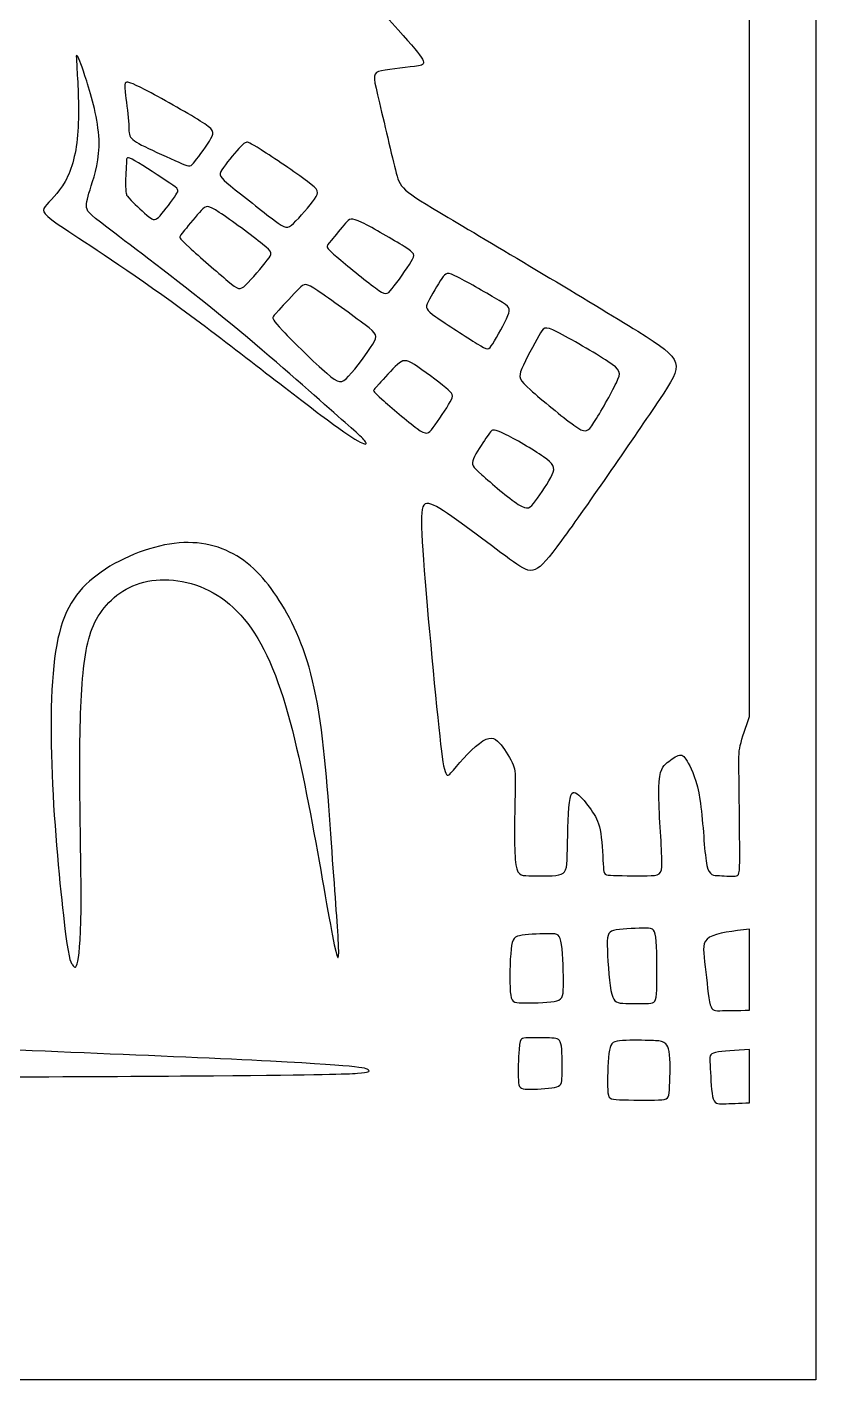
# Model space of a CAD drawing. Header units: centimetres. Extents: x -1 to 124, y -94 to 8.
# Drawn here: x 68.313 to 71.115, y -2.304 to 2.502 of the extents above; entities that cross this region are included whole.
import ezdxf

# ---------------------------------------------------------------- set-up
doc = ezdxf.new("R2010")
doc.units = ezdxf.units.CM
doc.header["$MEASUREMENT"] = 0
doc.layers.add('layer 1', color=7, linetype='Continuous')

msp = doc.modelspace()

# ---------------------------------------------------------------- linework, layer by layer
at = {"layer": 'layer 1', "color": 250}
for points, knots in [([(64.56871, -2.30398), (64.56871, -2.30398), (71.11525, -2.30398), (71.11525, -2.30398), (71.11525, -2.30398), (71.11525, -2.30398), (71.11525, 3.38243), (71.11525, 3.38243), (71.11525, 3.38243), (71.11525, 5.03593), (69.88913, 6.40283), (68.29656, 6.62412), (68.29656, 6.62412), (68.40661, 6.73791), (68.47434, 6.89286), (68.47434, 7.06366), (68.47434, 7.06366), (68.47434, 7.41291), (68.19123, 7.69602), (67.84198, 7.69602), (67.84198, 7.69602), (67.49273, 7.69602), (67.20962, 7.41291), (67.20962, 7.06366), (67.20962, 7.06366), (67.20962, 6.89286), (67.27736, 6.73791), (67.3874, 6.62412), (67.3874, 6.62412), (65.79483, 6.40282), (64.56871, 5.03592), (64.56871, 3.38243), (64.56871, 3.38243), (64.56871, 3.38243), (64.56871, -2.30398), (64.56871, -2.30398)], [0, 0, 0, 0, 0.1, 0.1, 0.1, 0.1, 0.2, 0.2, 0.2, 0.2, 0.3, 0.3, 0.3, 0.3, 0.4, 0.4, 0.4, 0.4, 0.5, 0.5, 0.5, 0.5, 0.6, 0.6, 0.6, 0.6, 0.7, 0.7, 0.7, 0.7, 0.8, 0.8, 0.8, 0.8, 1, 1, 1, 1]), ([(69.22003, 2.94805), (69.11587, 3.06402), (69.111, 3.07235), (69.11587, 3.08833), (69.11587, 3.08833), (69.12073, 3.10431), (69.13531, 3.12791), (69.20823, 3.23869), (69.20823, 3.23869), (69.28114, 3.34946), (69.4124, 3.54739), (69.57213, 3.78108), (69.57213, 3.78108), (69.73186, 4.01477), (69.92007, 4.28423), (70.01556, 4.42209), (70.01556, 4.42209), (70.11105, 4.55995), (70.11383, 4.56619), (69.98431, 4.63772), (69.98431, 4.63772), (69.85479, 4.70925), (69.59297, 4.84607), (69.45268, 4.91864), (69.45268, 4.91864), (69.3124, 4.99122), (69.29365, 4.99955), (69.27593, 4.97316), (69.27593, 4.97316), (69.25823, 4.94677), (69.24156, 4.88565), (69.21413, 4.81794), (69.21413, 4.81794), (69.1867, 4.75023), (69.1485, 4.67592), (69.11933, 4.62245), (69.11933, 4.62245), (69.09016, 4.56897), (69.07002, 4.53633), (69.02245, 4.43493), (69.02245, 4.43493), (68.97488, 4.33354), (68.89988, 4.1634), (68.83147, 4.01651), (68.83147, 4.01651), (68.76307, 3.86963), (68.70125, 3.74601), (68.66791, 3.68246), (68.66791, 3.68246), (68.63458, 3.61892), (68.62972, 3.61545), (68.57174, 3.71024), (68.57174, 3.71024), (68.51374, 3.80504), (68.40263, 3.99811), (68.34533, 4.09707), (68.34533, 4.09707), (68.28804, 4.19603), (68.28457, 4.20089), (68.25436, 4.14186), (68.25436, 4.14186), (68.22415, 4.08283), (68.1672, 3.9599), (68.09775, 3.84705), (68.09775, 3.84705), (68.02831, 3.7342), (67.94635, 3.63142), (67.89392, 3.56926), (67.89392, 3.56926), (67.84149, 3.50711), (67.81857, 3.48558), (67.80606, 3.47447), (67.80606, 3.47447), (67.79357, 3.46336), (67.79148, 3.46266), (67.73071, 3.5137), (67.73071, 3.5137), (67.66995, 3.56475), (67.55049, 3.66753), (67.31923, 3.85088), (67.31923, 3.85088), (67.08797, 4.03422), (66.7449, 4.29812), (66.57058, 4.43076), (66.57058, 4.43076), (66.39627, 4.56341), (66.39071, 4.56481), (66.38446, 4.56098), (66.38446, 4.56098), (66.37822, 4.55716), (66.37127, 4.54813), (66.34001, 4.50334), (66.34001, 4.50334), (66.30877, 4.45855), (66.2532, 4.37799), (66.21119, 4.31063), (66.21119, 4.31063), (66.16917, 4.24326), (66.1407, 4.18909), (66.11223, 4.15784), (66.11223, 4.15784), (66.08375, 4.12658), (66.05528, 4.11825), (66.02714, 4.11581), (66.02714, 4.11581), (65.99903, 4.11339), (65.97125, 4.11686), (65.96534, 4.15332), (65.96534, 4.15332), (65.95944, 4.18978), (65.97542, 4.25923), (65.98791, 4.32798), (65.98791, 4.32798), (66.00042, 4.39674), (66.00944, 4.4648), (66.01291, 4.5273), (66.01291, 4.5273), (66.01638, 4.58981), (66.01431, 4.64675), (66.02333, 4.69988), (66.02333, 4.69988), (66.03236, 4.75301), (66.0525, 4.80232), (66.04208, 4.80058), (66.04208, 4.80058), (66.03166, 4.79884), (65.9907, 4.74607), (65.96673, 4.6978), (65.96673, 4.6978), (65.94277, 4.64953), (65.93583, 4.60578), (65.93027, 4.54223), (65.93027, 4.54223), (65.92471, 4.47869), (65.92055, 4.39535), (65.91256, 4.32798), (65.91256, 4.32798), (65.90457, 4.26062), (65.89277, 4.20923), (65.8702, 4.16929), (65.8702, 4.16929), (65.84763, 4.12936), (65.81429, 4.10089), (65.77471, 4.05401), (65.77471, 4.05401), (65.73513, 4.00714), (65.68929, 3.94185), (65.65803, 3.86511), (65.65803, 3.86511), (65.62678, 3.78837), (65.61012, 3.70017), (65.60004, 3.65364), (65.60004, 3.65364), (65.58998, 3.60711), (65.5865, 3.60225), (65.56428, 3.65781), (65.56428, 3.65781), (65.54206, 3.71336), (65.50108, 3.82935), (65.48371, 3.92345), (65.48371, 3.92345), (65.46636, 4.01755), (65.47261, 4.08978), (65.50456, 4.17833), (65.50456, 4.17833), (65.5365, 4.26688), (65.59414, 4.37173), (65.63546, 4.48354), (65.63546, 4.48354), (65.67679, 4.59536), (65.70179, 4.71412), (65.7056, 4.80406), (65.7056, 4.80406), (65.70942, 4.89399), (65.69207, 4.9551), (65.67887, 4.99295), (65.67887, 4.99295), (65.66567, 5.03081), (65.65665, 5.04539), (65.65213, 5.02872), (65.65213, 5.02872), (65.64762, 5.01205), (65.64762, 4.96413), (65.64658, 4.92003), (65.64658, 4.92003), (65.64553, 4.87593), (65.64345, 4.83565), (65.62244, 4.77679), (65.62244, 4.77679), (65.60143, 4.71794), (65.5615, 4.6405), (65.53807, 4.59693), (65.53807, 4.59693), (65.51463, 4.55334), (65.50768, 4.54362), (65.49101, 4.57209), (65.49101, 4.57209), (65.47434, 4.60057), (65.44796, 4.66724), (65.4299, 4.74225), (65.4299, 4.74225), (65.41185, 4.81725), (65.40212, 4.90059), (65.40129, 4.98004), (65.40129, 4.98004), (65.40047, 5.0595), (65.40854, 5.13507), (65.41661, 5.21064), (65.41661, 5.21064), (65.97094, 5.9449), (66.85102, 6.41946), (67.84199, 6.41946), (67.84199, 6.41946), (69.51936, 6.41946), (70.87902, 5.0598), (70.87902, 3.38243), (70.87902, 3.38243), (70.87902, 3.38243), (70.87902, 0.05344), (70.87902, 0.05344), (70.87902, 0.05344), (70.86587, 0.01524), (70.85272, -0.02296), (70.84649, -0.05004), (70.84649, -0.05004), (70.84026, -0.07713), (70.84096, -0.0931), (70.84199, -0.16671), (70.84199, -0.16671), (70.84304, -0.24033), (70.84442, -0.37159), (70.84442, -0.43965), (70.84442, -0.43965), (70.84442, -0.50771), (70.84304, -0.51257), (70.8281, -0.51396), (70.8281, -0.51396), (70.81317, -0.51534), (70.7847, -0.51327), (70.76456, -0.51187), (70.76456, -0.51187), (70.74442, -0.51048), (70.73262, -0.50979), (70.72497, -0.45979), (70.72497, -0.45979), (70.71734, -0.40979), (70.71387, -0.31047), (70.7031, -0.24206), (70.7031, -0.24206), (70.69233, -0.17366), (70.67428, -0.13616), (70.66177, -0.11324), (70.66177, -0.11324), (70.64928, -0.09032), (70.64233, -0.08199), (70.63053, -0.08407), (70.63053, -0.08407), (70.61872, -0.08616), (70.60205, -0.09865), (70.58712, -0.11081), (70.58712, -0.11081), (70.57219, -0.12296), (70.55899, -0.13477), (70.55726, -0.1997), (70.55726, -0.1997), (70.55552, -0.26464), (70.56524, -0.38269), (70.56767, -0.44416), (70.56767, -0.44416), (70.5701, -0.50562), (70.56524, -0.51048), (70.53017, -0.51222), (70.53017, -0.51222), (70.4951, -0.51396), (70.42982, -0.51257), (70.39648, -0.51153), (70.39648, -0.51153), (70.36315, -0.51048), (70.36176, -0.50979), (70.36002, -0.48201), (70.36002, -0.48201), (70.35828, -0.45424), (70.3562, -0.39937), (70.35065, -0.3629), (70.35065, -0.3629), (70.34509, -0.32645), (70.33607, -0.30839), (70.32183, -0.28686), (70.32183, -0.28686), (70.30759, -0.26533), (70.28815, -0.24033), (70.27252, -0.2261), (70.27252, -0.2261), (70.25689, -0.21186), (70.24509, -0.20838), (70.23918, -0.25214), (70.23918, -0.25214), (70.23328, -0.29589), (70.23328, -0.38686), (70.23189, -0.43895), (70.23189, -0.43895), (70.2305, -0.49104), (70.22773, -0.50423), (70.20168, -0.50979), (70.20168, -0.50979), (70.17564, -0.51534), (70.12633, -0.51327), (70.09543, -0.51257), (70.09543, -0.51257), (70.06452, -0.51187), (70.05202, -0.51257), (70.04716, -0.45493), (70.04716, -0.45493), (70.0423, -0.39728), (70.04507, -0.2813), (70.04647, -0.21672), (70.04647, -0.21672), (70.04785, -0.15213), (70.04785, -0.13893), (70.03917, -0.1181), (70.03917, -0.1181), (70.03049, -0.09727), (70.01313, -0.0688), (69.99646, -0.04796), (69.99646, -0.04796), (69.97979, -0.02712), (69.96383, -0.01393), (69.93222, -0.03372), (69.93222, -0.03372), (69.90062, -0.05351), (69.8534, -0.1063), (69.82735, -0.1372), (69.82735, -0.1372), (69.80131, -0.1681), (69.79645, -0.17713), (69.77874, -0.0174), (69.77874, -0.0174), (69.76103, 0.14233), (69.73048, 0.47082), (69.71833, 0.6434), (69.71833, 0.6434), (69.70617, 0.81598), (69.71242, 0.83265), (69.77874, 0.79167), (69.77874, 0.79167), (69.84507, 0.7507), (69.97146, 0.65208), (70.04022, 0.60277), (70.04022, 0.60277), (70.10897, 0.55347), (70.12008, 0.55347), (70.21105, 0.67777), (70.21105, 0.67777), (70.30204, 0.8021), (70.47288, 1.05071), (70.55968, 1.17954), (70.55968, 1.17954), (70.64649, 1.30837), (70.64928, 1.3174), (70.48225, 1.42156), (70.48225, 1.42156), (70.31523, 1.52574), (69.97841, 1.72506), (69.80895, 1.82576), (69.80895, 1.82576), (69.6395, 1.92646), (69.63742, 1.92855), (69.62109, 1.99486), (69.62109, 1.99486), (69.60477, 2.06119), (69.57422, 2.19175), (69.5579, 2.26155), (69.5579, 2.26155), (69.54158, 2.33135), (69.53949, 2.34038), (69.57179, 2.34732), (69.57179, 2.34732), (69.60408, 2.35426), (69.67075, 2.35912), (69.70304, 2.36503), (69.70304, 2.36503), (69.73533, 2.37093), (69.73325, 2.37787), (69.63047, 2.49315), (69.63047, 2.49315), (69.52769, 2.60844), (69.3242, 2.83207), (69.22003, 2.94805)], [0, 0, 0, 0, 0.0102041, 0.0102041, 0.0102041, 0.0102041, 0.0204082, 0.0204082, 0.0204082, 0.0204082, 0.0306122, 0.0306122, 0.0306122, 0.0306122, 0.0408163, 0.0408163, 0.0408163, 0.0408163, 0.0510204, 0.0510204, 0.0510204, 0.0510204, 0.0612245, 0.0612245, 0.0612245, 0.0612245, 0.0714286, 0.0714286, 0.0714286, 0.0714286, 0.0816327, 0.0816327, 0.0816327, 0.0816327, 0.0918367, 0.0918367, 0.0918367, 0.0918367, 0.1020408, 0.1020408, 0.1020408, 0.1020408, 0.1122449, 0.1122449, 0.1122449, 0.1122449, 0.122449, 0.122449, 0.122449, 0.122449, 0.1326531, 0.1326531, 0.1326531, 0.1326531, 0.1428571, 0.1428571, 0.1428571, 0.1428571, 0.1530612, 0.1530612, 0.1530612, 0.1530612, 0.1632653, 0.1632653, 0.1632653, 0.1632653, 0.1734694, 0.1734694, 0.1734694, 0.1734694, 0.1836735, 0.1836735, 0.1836735, 0.1836735, 0.1938776, 0.1938776, 0.1938776, 0.1938776, 0.2040816, 0.2040816, 0.2040816, 0.2040816, 0.2142857, 0.2142857, 0.2142857, 0.2142857, 0.2244898, 0.2244898, 0.2244898, 0.2244898, 0.2346939, 0.2346939, 0.2346939, 0.2346939, 0.244898, 0.244898, 0.244898, 0.244898, 0.255102, 0.255102, 0.255102, 0.255102, 0.2653061, 0.2653061, 0.2653061, 0.2653061, 0.2755102, 0.2755102, 0.2755102, 0.2755102, 0.2857143, 0.2857143, 0.2857143, 0.2857143, 0.2959184, 0.2959184, 0.2959184, 0.2959184, 0.3061224, 0.3061224, 0.3061224, 0.3061224, 0.3163265, 0.3163265, 0.3163265, 0.3163265, 0.3265306, 0.3265306, 0.3265306, 0.3265306, 0.3367347, 0.3367347, 0.3367347, 0.3367347, 0.3469388, 0.3469388, 0.3469388, 0.3469388, 0.3571429, 0.3571429, 0.3571429, 0.3571429, 0.3673469, 0.3673469, 0.3673469, 0.3673469, 0.377551, 0.377551, 0.377551, 0.377551, 0.3877551, 0.3877551, 0.3877551, 0.3877551, 0.3979592, 0.3979592, 0.3979592, 0.3979592, 0.4081633, 0.4081633, 0.4081633, 0.4081633, 0.4183673, 0.4183673, 0.4183673, 0.4183673, 0.4285714, 0.4285714, 0.4285714, 0.4285714, 0.4387755, 0.4387755, 0.4387755, 0.4387755, 0.4489796, 0.4489796, 0.4489796, 0.4489796, 0.4591837, 0.4591837, 0.4591837, 0.4591837, 0.4693878, 0.4693878, 0.4693878, 0.4693878, 0.4795918, 0.4795918, 0.4795918, 0.4795918, 0.4897959, 0.4897959, 0.4897959, 0.4897959, 0.5, 0.5, 0.5, 0.5, 0.5102041, 0.5102041, 0.5102041, 0.5102041, 0.5204082, 0.5204082, 0.5204082, 0.5204082, 0.5306122, 0.5306122, 0.5306122, 0.5306122, 0.5408163, 0.5408163, 0.5408163, 0.5408163, 0.5510204, 0.5510204, 0.5510204, 0.5510204, 0.5612245, 0.5612245, 0.5612245, 0.5612245, 0.5714286, 0.5714286, 0.5714286, 0.5714286, 0.5816327, 0.5816327, 0.5816327, 0.5816327, 0.5918367, 0.5918367, 0.5918367, 0.5918367, 0.6020408, 0.6020408, 0.6020408, 0.6020408, 0.6122449, 0.6122449, 0.6122449, 0.6122449, 0.622449, 0.622449, 0.622449, 0.622449, 0.6326531, 0.6326531, 0.6326531, 0.6326531, 0.6428571, 0.6428571, 0.6428571, 0.6428571, 0.6530612, 0.6530612, 0.6530612, 0.6530612, 0.6632653, 0.6632653, 0.6632653, 0.6632653, 0.6734694, 0.6734694, 0.6734694, 0.6734694, 0.6836735, 0.6836735, 0.6836735, 0.6836735, 0.6938776, 0.6938776, 0.6938776, 0.6938776, 0.7040816, 0.7040816, 0.7040816, 0.7040816, 0.7142857, 0.7142857, 0.7142857, 0.7142857, 0.7244898, 0.7244898, 0.7244898, 0.7244898, 0.7346939, 0.7346939, 0.7346939, 0.7346939, 0.744898, 0.744898, 0.744898, 0.744898, 0.755102, 0.755102, 0.755102, 0.755102, 0.7653061, 0.7653061, 0.7653061, 0.7653061, 0.7755102, 0.7755102, 0.7755102, 0.7755102, 0.7857143, 0.7857143, 0.7857143, 0.7857143, 0.7959184, 0.7959184, 0.7959184, 0.7959184, 0.8061224, 0.8061224, 0.8061224, 0.8061224, 0.8163265, 0.8163265, 0.8163265, 0.8163265, 0.8265306, 0.8265306, 0.8265306, 0.8265306, 0.8367347, 0.8367347, 0.8367347, 0.8367347, 0.8469388, 0.8469388, 0.8469388, 0.8469388, 0.8571429, 0.8571429, 0.8571429, 0.8571429, 0.8673469, 0.8673469, 0.8673469, 0.8673469, 0.877551, 0.877551, 0.877551, 0.877551, 0.8877551, 0.8877551, 0.8877551, 0.8877551, 0.8979592, 0.8979592, 0.8979592, 0.8979592, 0.9081633, 0.9081633, 0.9081633, 0.9081633, 0.9183673, 0.9183673, 0.9183673, 0.9183673, 0.9285714, 0.9285714, 0.9285714, 0.9285714, 0.9387755, 0.9387755, 0.9387755, 0.9387755, 0.9489796, 0.9489796, 0.9489796, 0.9489796, 0.9591837, 0.9591837, 0.9591837, 0.9591837, 0.9693878, 0.9693878, 0.9693878, 0.9693878, 0.9795918, 0.9795918, 0.9795918, 0.9795918, 1, 1, 1, 1]), ([(69.37971, 1.10645), (69.25957, 1.19534), (69.04219, 1.36896), (68.85815, 1.50369), (68.85815, 1.50369), (68.67411, 1.63843), (68.52341, 1.73426), (68.44563, 1.78634), (68.44563, 1.78634), (68.36785, 1.83844), (68.36299, 1.84677), (68.37688, 1.86483), (68.37688, 1.86483), (68.39076, 1.88289), (68.42341, 1.91066), (68.44771, 1.95406), (68.44771, 1.95406), (68.47202, 1.99747), (68.488, 2.0565), (68.4932, 2.13255), (68.4932, 2.13255), (68.49841, 2.2086), (68.49286, 2.30165), (68.48982, 2.35157), (68.48982, 2.35157), (68.48678, 2.40148), (68.48626, 2.40826), (68.49138, 2.39914), (68.49138, 2.39914), (68.4965, 2.39003), (68.50727, 2.36503), (68.52446, 2.31069), (68.52446, 2.31069), (68.54165, 2.25634), (68.56526, 2.17265), (68.56812, 2.10295), (68.56812, 2.10295), (68.57099, 2.03324), (68.5531, 1.97751), (68.54069, 1.93852), (68.54069, 1.93852), (68.52827, 1.89954), (68.52133, 1.87733), (68.52411, 1.861), (68.52411, 1.861), (68.52688, 1.84468), (68.53939, 1.83427), (68.62411, 1.77003), (68.62411, 1.77003), (68.70884, 1.70579), (68.86579, 1.58773), (69.01337, 1.46723), (69.01337, 1.46723), (69.16095, 1.34674), (69.29915, 1.22381), (69.38631, 1.14708), (69.38631, 1.14708), (69.47346, 1.07034), (69.50958, 1.03978), (69.51617, 1.02659), (69.51617, 1.02659), (69.52277, 1.01339), (69.49986, 1.01756), (69.37971, 1.10645)], [0, 0, 0, 0, 0.0588235, 0.0588235, 0.0588235, 0.0588235, 0.1176471, 0.1176471, 0.1176471, 0.1176471, 0.1764706, 0.1764706, 0.1764706, 0.1764706, 0.2352941, 0.2352941, 0.2352941, 0.2352941, 0.2941176, 0.2941176, 0.2941176, 0.2941176, 0.3529412, 0.3529412, 0.3529412, 0.3529412, 0.4117647, 0.4117647, 0.4117647, 0.4117647, 0.4705882, 0.4705882, 0.4705882, 0.4705882, 0.5294118, 0.5294118, 0.5294118, 0.5294118, 0.5882353, 0.5882353, 0.5882353, 0.5882353, 0.6470588, 0.6470588, 0.6470588, 0.6470588, 0.7058824, 0.7058824, 0.7058824, 0.7058824, 0.7647059, 0.7647059, 0.7647059, 0.7647059, 0.8235294, 0.8235294, 0.8235294, 0.8235294, 0.8823529, 0.8823529, 0.8823529, 0.8823529, 1, 1, 1, 1]), ([(68.67325, 2.16866), (68.67117, 2.19905), (68.66388, 2.24557), (68.66092, 2.27162), (68.66092, 2.27162), (68.65797, 2.29766), (68.65936, 2.30322), (68.66474, 2.30548), (68.66474, 2.30548), (68.67012, 2.30774), (68.6795, 2.30669), (68.73176, 2.2796), (68.73176, 2.2796), (68.78402, 2.25253), (68.87916, 2.1994), (68.92795, 2.16866), (68.92795, 2.16866), (68.97674, 2.13793), (68.97917, 2.1296), (68.96597, 2.10616), (68.96597, 2.10616), (68.95278, 2.08272), (68.92396, 2.04418), (68.90868, 2.02473), (68.90868, 2.02473), (68.8934, 2.00529), (68.89167, 2.00494), (68.86337, 2.0171), (68.86337, 2.0171), (68.83506, 2.02925), (68.78019, 2.0539), (68.74339, 2.07143), (68.74339, 2.07143), (68.70658, 2.08897), (68.68783, 2.09939), (68.68002, 2.11171), (68.68002, 2.11171), (68.6722, 2.12404), (68.67534, 2.13828), (68.67325, 2.16866)], [0, 0, 0, 0, 0.0909091, 0.0909091, 0.0909091, 0.0909091, 0.1818182, 0.1818182, 0.1818182, 0.1818182, 0.2727273, 0.2727273, 0.2727273, 0.2727273, 0.3636364, 0.3636364, 0.3636364, 0.3636364, 0.4545455, 0.4545455, 0.4545455, 0.4545455, 0.5454545, 0.5454545, 0.5454545, 0.5454545, 0.6363636, 0.6363636, 0.6363636, 0.6363636, 0.7272727, 0.7272727, 0.7272727, 0.7272727, 0.8181818, 0.8181818, 0.8181818, 0.8181818, 1, 1, 1, 1]), ([(69.03577, 1.93792), (68.99618, 1.97022), (68.99202, 1.97542), (69.00486, 1.99574), (69.00486, 1.99574), (69.01772, 2.01605), (69.04758, 2.05147), (69.06459, 2.0704), (69.06459, 2.0704), (69.08161, 2.08931), (69.08577, 2.09175), (69.09081, 2.09279), (69.09081, 2.09279), (69.09585, 2.09383), (69.10175, 2.09348), (69.14463, 2.06623), (69.14463, 2.06623), (69.18751, 2.03897), (69.26739, 1.9848), (69.30835, 1.95407), (69.30835, 1.95407), (69.34933, 1.92334), (69.35141, 1.91605), (69.33422, 1.89156), (69.33422, 1.89156), (69.31703, 1.86709), (69.28057, 1.82542), (69.25922, 1.8051), (69.25922, 1.8051), (69.23786, 1.78479), (69.23161, 1.78583), (69.19099, 1.81604), (69.19099, 1.81604), (69.15036, 1.84626), (69.07536, 1.90563), (69.03577, 1.93792)], [0, 0, 0, 0, 0.1, 0.1, 0.1, 0.1, 0.2, 0.2, 0.2, 0.2, 0.3, 0.3, 0.3, 0.3, 0.4, 0.4, 0.4, 0.4, 0.5, 0.5, 0.5, 0.5, 0.6, 0.6, 0.6, 0.6, 0.7, 0.7, 0.7, 0.7, 0.8, 0.8, 0.8, 0.8, 1, 1, 1, 1]), ([(68.68297, 1.88601), (68.66769, 1.90147), (68.66631, 1.90459), (68.66526, 1.90893), (68.66526, 1.90893), (68.66423, 1.91327), (68.66353, 1.91883), (68.66301, 1.92733), (68.66301, 1.92733), (68.66249, 1.93584), (68.66214, 1.9473), (68.66283, 1.96518), (68.66283, 1.96518), (68.66353, 1.98307), (68.66527, 2.00737), (68.66561, 2.02282), (68.66561, 2.02282), (68.66596, 2.03827), (68.66492, 2.04487), (68.69548, 2.02751), (68.69548, 2.02751), (68.72603, 2.01014), (68.78819, 1.96883), (68.82013, 1.94748), (68.82013, 1.94748), (68.85208, 1.92612), (68.85382, 1.92473), (68.84114, 1.9058), (68.84114, 1.9058), (68.82846, 1.88688), (68.80139, 1.85042), (68.78489, 1.83236), (68.78489, 1.83236), (68.7684, 1.8143), (68.76249, 1.81465), (68.74496, 1.82872), (68.74496, 1.82872), (68.72742, 1.84278), (68.69825, 1.87056), (68.68297, 1.88601)], [0, 0, 0, 0, 0.0909091, 0.0909091, 0.0909091, 0.0909091, 0.1818182, 0.1818182, 0.1818182, 0.1818182, 0.2727273, 0.2727273, 0.2727273, 0.2727273, 0.3636364, 0.3636364, 0.3636364, 0.3636364, 0.4545455, 0.4545455, 0.4545455, 0.4545455, 0.5454545, 0.5454545, 0.5454545, 0.5454545, 0.6363636, 0.6363636, 0.6363636, 0.6363636, 0.7272727, 0.7272727, 0.7272727, 0.7272727, 0.8181818, 0.8181818, 0.8181818, 0.8181818, 1, 1, 1, 1]), ([(69.02622, 1.59971), (68.98994, 1.63027), (68.92326, 1.68825), (68.88941, 1.71933), (68.88941, 1.71933), (68.85556, 1.75041), (68.85451, 1.75458), (68.85503, 1.75771), (68.85503, 1.75771), (68.85556, 1.76083), (68.85763, 1.76292), (68.87239, 1.78097), (68.87239, 1.78097), (68.88715, 1.79903), (68.91458, 1.83306), (68.93142, 1.85112), (68.93142, 1.85112), (68.94827, 1.86917), (68.95452, 1.87126), (68.99548, 1.84417), (68.99548, 1.84417), (69.03647, 1.81709), (69.11216, 1.76083), (69.14932, 1.73096), (69.14932, 1.73096), (69.18647, 1.70111), (69.18508, 1.69763), (69.16616, 1.67402), (69.16616, 1.67402), (69.14723, 1.65041), (69.11078, 1.60666), (69.08959, 1.58634), (69.08959, 1.58634), (69.06841, 1.56603), (69.06251, 1.56916), (69.02622, 1.59971)], [0, 0, 0, 0, 0.1, 0.1, 0.1, 0.1, 0.2, 0.2, 0.2, 0.2, 0.3, 0.3, 0.3, 0.3, 0.4, 0.4, 0.4, 0.4, 0.5, 0.5, 0.5, 0.5, 0.6, 0.6, 0.6, 0.6, 0.7, 0.7, 0.7, 0.7, 0.8, 0.8, 0.8, 0.8, 1, 1, 1, 1]), ([(69.5502, 1.57575), (69.51427, 1.60249), (69.4469, 1.65666), (69.41287, 1.68618), (69.41287, 1.68618), (69.37884, 1.71569), (69.37815, 1.72055), (69.37867, 1.72403), (69.37867, 1.72403), (69.37919, 1.7275), (69.38093, 1.72958), (69.3936, 1.74486), (69.3936, 1.74486), (69.40628, 1.76014), (69.42989, 1.78861), (69.44412, 1.80527), (69.44412, 1.80527), (69.45837, 1.82195), (69.46323, 1.82681), (69.50229, 1.80788), (69.50229, 1.80788), (69.54136, 1.78896), (69.61462, 1.74625), (69.65247, 1.72263), (69.65247, 1.72263), (69.69032, 1.69903), (69.69275, 1.69451), (69.6773, 1.66899), (69.6773, 1.66899), (69.66184, 1.64346), (69.62851, 1.59693), (69.60958, 1.57332), (69.60958, 1.57332), (69.59067, 1.54971), (69.58615, 1.54902), (69.5502, 1.57575)], [0, 0, 0, 0, 0.1, 0.1, 0.1, 0.1, 0.2, 0.2, 0.2, 0.2, 0.3, 0.3, 0.3, 0.3, 0.4, 0.4, 0.4, 0.4, 0.5, 0.5, 0.5, 0.5, 0.6, 0.6, 0.6, 0.6, 0.7, 0.7, 0.7, 0.7, 0.8, 0.8, 0.8, 0.8, 1, 1, 1, 1]), ([(69.45506, 1.26203), (69.42954, 1.23442), (69.42016, 1.23512), (69.37728, 1.27244), (69.37728, 1.27244), (69.33439, 1.30977), (69.25801, 1.38373), (69.22068, 1.42349), (69.22068, 1.42349), (69.18335, 1.46324), (69.18508, 1.4688), (69.18647, 1.47228), (69.18647, 1.47228), (69.18786, 1.47575), (69.18891, 1.47714), (69.20679, 1.49658), (69.20679, 1.49658), (69.22467, 1.51603), (69.25939, 1.55353), (69.27884, 1.57315), (69.27884, 1.57315), (69.29829, 1.59277), (69.30245, 1.5945), (69.34551, 1.56551), (69.34551, 1.56551), (69.38857, 1.53652), (69.47051, 1.47679), (69.5134, 1.44432), (69.5134, 1.44432), (69.55629, 1.41186), (69.5601, 1.40665), (69.54117, 1.37609), (69.54117, 1.37609), (69.52226, 1.34553), (69.48058, 1.28963), (69.45506, 1.26203)], [0, 0, 0, 0, 0.1, 0.1, 0.1, 0.1, 0.2, 0.2, 0.2, 0.2, 0.3, 0.3, 0.3, 0.3, 0.4, 0.4, 0.4, 0.4, 0.5, 0.5, 0.5, 0.5, 0.6, 0.6, 0.6, 0.6, 0.7, 0.7, 0.7, 0.7, 0.8, 0.8, 0.8, 0.8, 1, 1, 1, 1]), ([(69.96707, 1.3773), (69.95214, 1.35317), (69.94971, 1.35387), (69.9122, 1.3773), (69.9122, 1.3773), (69.87471, 1.40075), (69.80214, 1.44693), (69.76515, 1.4728), (69.76515, 1.4728), (69.72817, 1.49867), (69.72678, 1.50422), (69.73771, 1.52662), (69.73771, 1.52662), (69.74865, 1.54902), (69.77193, 1.58825), (69.78598, 1.60926), (69.78598, 1.60926), (69.80005, 1.63027), (69.80491, 1.63305), (69.84275, 1.61395), (69.84275, 1.61395), (69.88061, 1.59485), (69.95144, 1.55388), (69.9893, 1.53113), (69.9893, 1.53113), (70.02715, 1.50839), (70.032, 1.50388), (70.02071, 1.47714), (70.02071, 1.47714), (70.00943, 1.4504), (69.982, 1.40144), (69.96707, 1.3773)], [0, 0, 0, 0, 0.1111111, 0.1111111, 0.1111111, 0.1111111, 0.2222222, 0.2222222, 0.2222222, 0.2222222, 0.3333333, 0.3333333, 0.3333333, 0.3333333, 0.4444444, 0.4444444, 0.4444444, 0.4444444, 0.5555556, 0.5555556, 0.5555556, 0.5555556, 0.6666667, 0.6666667, 0.6666667, 0.6666667, 0.7777778, 0.7777778, 0.7777778, 0.7777778, 1, 1, 1, 1]), ([(70.10093, 1.21358), (70.06152, 1.24866), (70.05701, 1.25734), (70.0702, 1.28894), (70.0702, 1.28894), (70.08339, 1.32053), (70.1143, 1.37504), (70.13079, 1.40543), (70.13079, 1.40543), (70.14729, 1.43582), (70.14937, 1.44207), (70.1952, 1.41914), (70.1952, 1.41914), (70.24104, 1.39624), (70.33063, 1.34414), (70.37646, 1.31411), (70.37646, 1.31411), (70.4223, 1.28408), (70.42439, 1.27608), (70.40615, 1.23823), (70.40615, 1.23823), (70.38792, 1.20039), (70.34938, 1.13268), (70.32646, 1.09726), (70.32646, 1.09726), (70.30355, 1.06184), (70.29625, 1.05872), (70.25545, 1.08789), (70.25545, 1.08789), (70.21465, 1.11705), (70.14034, 1.17851), (70.10093, 1.21358)], [0, 0, 0, 0, 0.1111111, 0.1111111, 0.1111111, 0.1111111, 0.2222222, 0.2222222, 0.2222222, 0.2222222, 0.3333333, 0.3333333, 0.3333333, 0.3333333, 0.4444444, 0.4444444, 0.4444444, 0.4444444, 0.5555556, 0.5555556, 0.5555556, 0.5555556, 0.6666667, 0.6666667, 0.6666667, 0.6666667, 0.7777778, 0.7777778, 0.7777778, 0.7777778, 1, 1, 1, 1]), ([(69.69813, 1.07625), (69.66462, 1.10038), (69.60385, 1.15247), (69.57348, 1.1799), (69.57348, 1.1799), (69.54309, 1.20733), (69.54309, 1.21011), (69.54413, 1.21254), (69.54413, 1.21254), (69.54517, 1.21498), (69.54726, 1.21705), (69.56323, 1.23477), (69.56323, 1.23477), (69.5792, 1.25247), (69.60906, 1.28581), (69.62868, 1.30334), (69.62868, 1.30334), (69.6483, 1.32088), (69.65768, 1.32262), (69.68875, 1.30318), (69.68875, 1.30318), (69.71983, 1.28373), (69.77262, 1.24309), (69.80005, 1.22087), (69.80005, 1.22087), (69.82748, 1.19865), (69.82956, 1.19483), (69.81602, 1.17105), (69.81602, 1.17105), (69.80248, 1.14727), (69.77331, 1.10351), (69.7556, 1.07972), (69.7556, 1.07972), (69.73789, 1.05594), (69.73164, 1.05211), (69.69813, 1.07625)], [0, 0, 0, 0, 0.1, 0.1, 0.1, 0.1, 0.2, 0.2, 0.2, 0.2, 0.3, 0.3, 0.3, 0.3, 0.4, 0.4, 0.4, 0.4, 0.5, 0.5, 0.5, 0.5, 0.6, 0.6, 0.6, 0.6, 0.7, 0.7, 0.7, 0.7, 0.8, 0.8, 0.8, 0.8, 1, 1, 1, 1]), ([(69.92783, 0.91218), (69.8945, 0.94204), (69.88964, 0.94829), (69.89849, 0.96843), (69.89849, 0.96843), (69.90734, 0.98857), (69.92992, 1.0226), (69.94259, 1.04135), (69.94259, 1.04135), (69.95526, 1.0601), (69.95805, 1.06358), (69.96221, 1.06739), (69.96221, 1.06739), (69.96637, 1.07121), (69.97193, 1.07538), (70.00804, 1.05784), (70.00804, 1.05784), (70.04416, 1.04031), (70.11083, 1.00107), (70.14729, 0.97573), (70.14729, 0.97573), (70.18375, 0.95038), (70.19, 0.93891), (70.17837, 0.91235), (70.17837, 0.91235), (70.16673, 0.88579), (70.13721, 0.84412), (70.11864, 0.81877), (70.11864, 0.81877), (70.10006, 0.79342), (70.09242, 0.7844), (70.0577, 0.80662), (70.0577, 0.80662), (70.02298, 0.82885), (69.96116, 0.88232), (69.92783, 0.91218)], [0, 0, 0, 0, 0.1, 0.1, 0.1, 0.1, 0.2, 0.2, 0.2, 0.2, 0.3, 0.3, 0.3, 0.3, 0.4, 0.4, 0.4, 0.4, 0.5, 0.5, 0.5, 0.5, 0.6, 0.6, 0.6, 0.6, 0.7, 0.7, 0.7, 0.7, 0.8, 0.8, 0.8, 0.8, 1, 1, 1, 1]), ([(68.98843, 0.48402), (68.9096, 0.53333), (68.81724, 0.5486), (68.74188, 0.53367), (68.74188, 0.53367), (68.66654, 0.51874), (68.6082, 0.4736), (68.57174, 0.41943), (68.57174, 0.41943), (68.53528, 0.36526), (68.5207, 0.30206), (68.51167, 0.20657), (68.51167, 0.20657), (68.50264, 0.11108), (68.49917, -0.01671), (68.49986, -0.17297), (68.49986, -0.17297), (68.50056, -0.32923), (68.50542, -0.51396), (68.50438, -0.63272), (68.50438, -0.63272), (68.50333, -0.75147), (68.49639, -0.80425), (68.49048, -0.82543), (68.49048, -0.82543), (68.48458, -0.84662), (68.47972, -0.8362), (68.47434, -0.82978), (68.47434, -0.82978), (68.46895, -0.82335), (68.46305, -0.82092), (68.44968, -0.71969), (68.44968, -0.71969), (68.43632, -0.61847), (68.41548, -0.41846), (68.40489, -0.22522), (68.40489, -0.22522), (68.3943, -0.03199), (68.39395, 0.15449), (68.41392, 0.28383), (68.41392, 0.28383), (68.43388, 0.41317), (68.47416, 0.4854), (68.54708, 0.54477), (68.54708, 0.54477), (68.62001, 0.60416), (68.72557, 0.65069), (68.81828, 0.66562), (68.81828, 0.66562), (68.911, 0.68055), (68.99086, 0.66389), (69.05788, 0.62326), (69.05788, 0.62326), (69.12489, 0.58263), (69.17907, 0.51804), (69.22699, 0.4354), (69.22699, 0.4354), (69.27491, 0.35275), (69.31657, 0.25206), (69.34401, 0.09788), (69.34401, 0.09788), (69.37144, -0.05629), (69.38463, -0.26395), (69.39609, -0.42646), (69.39609, -0.42646), (69.40755, -0.58896), (69.41728, -0.70633), (69.41936, -0.76467), (69.41936, -0.76467), (69.42145, -0.823), (69.41589, -0.82231), (69.39748, -0.72647), (69.39748, -0.72647), (69.37908, -0.63064), (69.34783, -0.43965), (69.31241, -0.25804), (69.31241, -0.25804), (69.27698, -0.07643), (69.2374, 0.0958), (69.18497, 0.22358), (69.18497, 0.22358), (69.13254, 0.35137), (69.06725, 0.43471), (68.98843, 0.48402)], [0, 0, 0, 0, 0.0454545, 0.0454545, 0.0454545, 0.0454545, 0.0909091, 0.0909091, 0.0909091, 0.0909091, 0.1363636, 0.1363636, 0.1363636, 0.1363636, 0.1818182, 0.1818182, 0.1818182, 0.1818182, 0.2272727, 0.2272727, 0.2272727, 0.2272727, 0.2727273, 0.2727273, 0.2727273, 0.2727273, 0.3181818, 0.3181818, 0.3181818, 0.3181818, 0.3636364, 0.3636364, 0.3636364, 0.3636364, 0.4090909, 0.4090909, 0.4090909, 0.4090909, 0.4545455, 0.4545455, 0.4545455, 0.4545455, 0.5, 0.5, 0.5, 0.5, 0.5454545, 0.5454545, 0.5454545, 0.5454545, 0.5909091, 0.5909091, 0.5909091, 0.5909091, 0.6363636, 0.6363636, 0.6363636, 0.6363636, 0.6818182, 0.6818182, 0.6818182, 0.6818182, 0.7272727, 0.7272727, 0.7272727, 0.7272727, 0.7727273, 0.7727273, 0.7727273, 0.7727273, 0.8181818, 0.8181818, 0.8181818, 0.8181818, 0.8636364, 0.8636364, 0.8636364, 0.8636364, 0.9090909, 0.9090909, 0.9090909, 0.9090909, 1, 1, 1, 1]), ([(70.02945, -0.9251), (70.02633, -0.88759), (70.02772, -0.81397), (70.03223, -0.77404), (70.03223, -0.77404), (70.03675, -0.73411), (70.04438, -0.72786), (70.07112, -0.72404), (70.07112, -0.72404), (70.09785, -0.72022), (70.14369, -0.71883), (70.17077, -0.71883), (70.17077, -0.71883), (70.19786, -0.71883), (70.20619, -0.72022), (70.2114, -0.75668), (70.2114, -0.75668), (70.21661, -0.79314), (70.2187, -0.86467), (70.21801, -0.90495), (70.21801, -0.90495), (70.21731, -0.94523), (70.21384, -0.95426), (70.18502, -0.95912), (70.18502, -0.95912), (70.15619, -0.96398), (70.10202, -0.96468), (70.07112, -0.96433), (70.07112, -0.96433), (70.04021, -0.96398), (70.03258, -0.96259), (70.02945, -0.9251)], [0, 0, 0, 0, 0.1111111, 0.1111111, 0.1111111, 0.1111111, 0.2222222, 0.2222222, 0.2222222, 0.2222222, 0.3333333, 0.3333333, 0.3333333, 0.3333333, 0.4444444, 0.4444444, 0.4444444, 0.4444444, 0.5555556, 0.5555556, 0.5555556, 0.5555556, 0.6666667, 0.6666667, 0.6666667, 0.6666667, 0.7777778, 0.7777778, 0.7777778, 0.7777778, 1, 1, 1, 1]), ([(70.42913, -0.96572), (70.40343, -0.96398), (70.3944, -0.96051), (70.38711, -0.91988), (70.38711, -0.91988), (70.37982, -0.87925), (70.37426, -0.80148), (70.37391, -0.75911), (70.37391, -0.75911), (70.37356, -0.71674), (70.37842, -0.7098), (70.40586, -0.70529), (70.40586, -0.70529), (70.43329, -0.70077), (70.4833, -0.69869), (70.51107, -0.69904), (70.51107, -0.69904), (70.53885, -0.69938), (70.54441, -0.70216), (70.54753, -0.74591), (70.54753, -0.74591), (70.55066, -0.78966), (70.55136, -0.87439), (70.54961, -0.91814), (70.54961, -0.91814), (70.54788, -0.96189), (70.54371, -0.96468), (70.52044, -0.96606), (70.52044, -0.96606), (70.49719, -0.96745), (70.45482, -0.96745), (70.42913, -0.96572)], [0, 0, 0, 0, 0.1111111, 0.1111111, 0.1111111, 0.1111111, 0.2222222, 0.2222222, 0.2222222, 0.2222222, 0.3333333, 0.3333333, 0.3333333, 0.3333333, 0.4444444, 0.4444444, 0.4444444, 0.4444444, 0.5555556, 0.5555556, 0.5555556, 0.5555556, 0.6666667, 0.6666667, 0.6666667, 0.6666667, 0.7777778, 0.7777778, 0.7777778, 0.7777778, 1, 1, 1, 1]), ([(70.71976, -0.81814), (70.71455, -0.773), (70.71039, -0.7473), (70.7371, -0.73133), (70.7371, -0.73133), (70.76382, -0.71536), (70.82142, -0.70911), (70.87902, -0.70285), (70.87902, -0.70285), (70.87902, -0.70285), (70.87902, -0.99037), (70.87902, -0.99037), (70.87902, -0.99037), (70.83809, -0.99107), (70.79715, -0.99176), (70.77357, -0.99211), (70.77357, -0.99211), (70.74997, -0.99246), (70.74373, -0.99246), (70.73748, -0.96016), (70.73748, -0.96016), (70.73122, -0.92787), (70.72497, -0.86328), (70.71976, -0.81814)], [0, 0, 0, 0, 0.1428571, 0.1428571, 0.1428571, 0.1428571, 0.2857143, 0.2857143, 0.2857143, 0.2857143, 0.4285714, 0.4285714, 0.4285714, 0.4285714, 0.5714286, 0.5714286, 0.5714286, 0.5714286, 0.7142857, 0.7142857, 0.7142857, 0.7142857, 1, 1, 1, 1]), ([(68.97453, -1.22303), (68.58423, -1.22615), (67.88419, -1.22962), (67.52896, -1.22997), (67.52896, -1.22997), (67.17373, -1.23031), (67.16331, -1.22754), (67.19178, -1.20046), (67.19178, -1.20046), (67.22026, -1.17337), (67.28763, -1.12197), (67.32826, -1.09177), (67.32826, -1.09177), (67.36888, -1.06156), (67.38278, -1.05253), (67.24943, -1.03899), (67.24943, -1.03899), (67.1161, -1.02544), (66.83552, -1.00739), (66.69142, -0.99593), (66.69142, -0.99593), (66.54731, -0.98447), (66.53967, -0.97961), (66.64454, -0.96954), (66.64454, -0.96954), (66.7494, -0.95947), (66.96678, -0.94419), (67.18485, -0.93794), (67.18485, -0.93794), (67.40291, -0.93169), (67.62168, -0.93447), (67.73626, -0.94037), (67.73626, -0.94037), (67.85086, -0.94627), (67.86128, -0.9553), (67.81162, -0.98031), (67.81162, -0.98031), (67.76196, -1.0053), (67.65224, -1.04628), (67.59459, -1.06954), (67.59459, -1.06954), (67.53695, -1.09281), (67.53139, -1.09836), (67.85798, -1.11382), (67.85798, -1.11382), (68.18456, -1.12927), (68.84327, -1.15462), (69.17766, -1.17163), (69.17766, -1.17163), (69.51206, -1.18865), (69.52213, -1.19732), (69.52613, -1.20306), (69.52613, -1.20306), (69.53012, -1.20879), (69.52804, -1.21156), (69.48672, -1.21434), (69.48672, -1.21434), (69.4454, -1.21712), (69.36483, -1.2199), (68.97453, -1.22303)], [0, 0, 0, 0, 0.0625, 0.0625, 0.0625, 0.0625, 0.125, 0.125, 0.125, 0.125, 0.1875, 0.1875, 0.1875, 0.1875, 0.25, 0.25, 0.25, 0.25, 0.3125, 0.3125, 0.3125, 0.3125, 0.375, 0.375, 0.375, 0.375, 0.4375, 0.4375, 0.4375, 0.4375, 0.5, 0.5, 0.5, 0.5, 0.5625, 0.5625, 0.5625, 0.5625, 0.625, 0.625, 0.625, 0.625, 0.6875, 0.6875, 0.6875, 0.6875, 0.75, 0.75, 0.75, 0.75, 0.8125, 0.8125, 0.8125, 0.8125, 0.875, 0.875, 0.875, 0.875, 1, 1, 1, 1]), ([(70.0607, -1.13031), (70.06313, -1.10149), (70.06591, -1.09593), (70.06938, -1.09281), (70.06938, -1.09281), (70.07286, -1.08968), (70.07702, -1.08898), (70.09751, -1.08864), (70.09751, -1.08864), (70.11799, -1.08829), (70.15481, -1.08829), (70.17702, -1.08933), (70.17702, -1.08933), (70.19925, -1.09038), (70.20689, -1.09246), (70.21071, -1.1185), (70.21071, -1.1185), (70.21453, -1.14455), (70.21453, -1.19455), (70.21349, -1.22337), (70.21349, -1.22337), (70.21245, -1.25219), (70.21036, -1.25983), (70.1864, -1.26469), (70.1864, -1.26469), (70.16244, -1.26955), (70.11661, -1.27164), (70.09091, -1.27094), (70.09091, -1.27094), (70.06521, -1.27025), (70.05966, -1.26678), (70.05792, -1.239), (70.05792, -1.239), (70.05619, -1.21122), (70.05827, -1.15913), (70.0607, -1.13031)], [0, 0, 0, 0, 0.1, 0.1, 0.1, 0.1, 0.2, 0.2, 0.2, 0.2, 0.3, 0.3, 0.3, 0.3, 0.4, 0.4, 0.4, 0.4, 0.5, 0.5, 0.5, 0.5, 0.6, 0.6, 0.6, 0.6, 0.7, 0.7, 0.7, 0.7, 0.8, 0.8, 0.8, 0.8, 1, 1, 1, 1]), ([(70.41731, -1.30845), (70.38121, -1.30706), (70.37704, -1.30497), (70.37565, -1.27303), (70.37565, -1.27303), (70.37426, -1.24108), (70.37565, -1.17927), (70.37982, -1.14455), (70.37982, -1.14455), (70.38398, -1.10982), (70.39093, -1.10218), (70.41766, -1.09906), (70.41766, -1.09906), (70.4444, -1.09593), (70.49093, -1.09732), (70.51976, -1.09801), (70.51976, -1.09801), (70.54858, -1.09871), (70.55968, -1.09871), (70.57045, -1.10288), (70.57045, -1.10288), (70.58122, -1.10704), (70.59163, -1.11538), (70.59545, -1.14906), (70.59545, -1.14906), (70.59927, -1.18274), (70.5965, -1.24177), (70.59441, -1.27303), (70.59441, -1.27303), (70.59233, -1.30428), (70.59094, -1.30775), (70.55621, -1.30914), (70.55621, -1.30914), (70.52149, -1.31053), (70.45344, -1.30983), (70.41731, -1.30845)], [0, 0, 0, 0, 0.1, 0.1, 0.1, 0.1, 0.2, 0.2, 0.2, 0.2, 0.3, 0.3, 0.3, 0.3, 0.4, 0.4, 0.4, 0.4, 0.5, 0.5, 0.5, 0.5, 0.6, 0.6, 0.6, 0.6, 0.7, 0.7, 0.7, 0.7, 0.8, 0.8, 0.8, 0.8, 1, 1, 1, 1]), ([(70.73921, -1.18448), (70.73748, -1.15357), (70.73539, -1.14594), (70.75863, -1.14073), (70.75863, -1.14073), (70.78187, -1.13552), (70.83045, -1.13274), (70.87902, -1.12997), (70.87902, -1.12997), (70.87902, -1.12997), (70.87902, -1.31956), (70.87902, -1.31956), (70.87902, -1.31956), (70.84434, -1.32095), (70.80966, -1.32233), (70.78711, -1.32303), (70.78711, -1.32303), (70.76456, -1.32372), (70.75414, -1.32372), (70.74824, -1.29664), (70.74824, -1.29664), (70.74234, -1.26955), (70.74094, -1.21539), (70.73921, -1.18448)], [0, 0, 0, 0, 0.1428571, 0.1428571, 0.1428571, 0.1428571, 0.2857143, 0.2857143, 0.2857143, 0.2857143, 0.4285714, 0.4285714, 0.4285714, 0.4285714, 0.5714286, 0.5714286, 0.5714286, 0.5714286, 0.7142857, 0.7142857, 0.7142857, 0.7142857, 1, 1, 1, 1])]:
    msp.add_open_spline(points, degree=3, knots=knots, dxfattribs=at)

doc.saveas('drawing.dxf')
